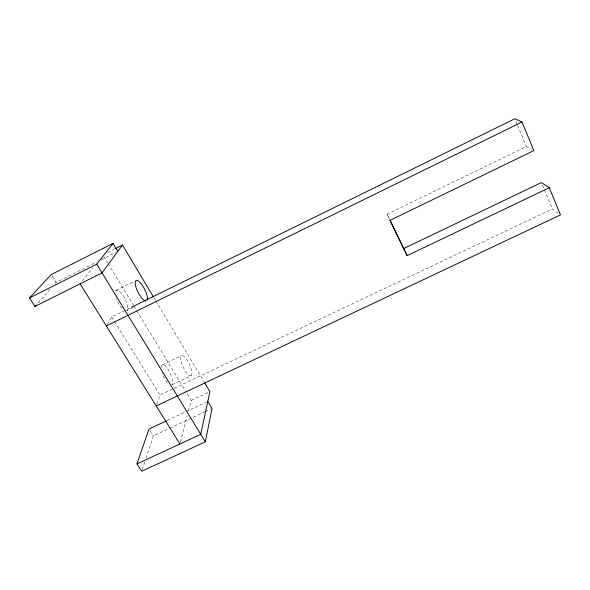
<?xml version="1.0" encoding="UTF-8"?>
<svg xmlns="http://www.w3.org/2000/svg" width="590" height="590" viewBox="0 0 590 590"><rect width="100%" height="100%" fill="white"/><g stroke="black" fill="none" stroke-linecap="round" stroke-linejoin="round"><path stroke-width="0.44" stroke-dasharray="2.95 2.21" d="M180.385 442.19L187.273 415.53M188.424 411.082L191.175 400.418L185.452 390.978M142.315 469.507L144.852 461.756M145.973 458.312L153.297 435.914L169.006 428.569M156.8 404.261L159.986 395.027L173.283 388.722M107.247 324.441L111.694 316.978L130.692 307.633M82.394 280.936L92.645 267.919M38.003 302.972L50.106 289.248M54.944 283.761L56.153 282.389L96.436 262.152M107.793 252.439L114.32 249.15M101.369 259.666L115.345 252.645M116.134 290.376L134.439 281.297M133.178 307.53L126.813 310.657A11.468 3.924 62.8 0 0 123.155 295.738A11.468 3.924 62.8 0 0 115.131 292.972M389.459 219.141L387.084 214.236L526.383 146.504L531.62 149.373M162.398 364.819L181.779 355.527M172.236 384.695L190.887 375.837A11.136 3.4 65.1 0 0 186.787 359.657A11.136 3.4 65.1 0 0 181.196 361.596A11.136 3.4 65.1 0 0 190.887 375.837M174.116 388.323L552.402 208.963L558.295 213.278M191.175 400.418L209.893 391.605M167.184 420.493L206.139 402.21M169.839 428.185L204.568 411.938M205.394 411.555L211.183 408.848M52.104 275.987L56.153 282.389M149.912 430.575L153.297 435.914M111.694 316.978L114.106 320.879M114.593 321.661L159.986 395.027M103.847 256.473L107.668 262.764M108.14 263.553L133.436 305.244M133.915 306.026L136.297 309.964M136.777 310.746L184.972 390.189M153.975 297.832L155.384 300.199M155.856 300.989L204.258 382.15M387.084 214.236L389.334 218.816M515.881 121.289L517.283 124.652M517.629 125.493L526.383 146.504M542.439 185.046L552.402 208.963M122.123 308.474A11.468 3.924 62.8 0 1 116.267 298.503M167.413 382.763A11.099 3.688 65.1 0 1 162.103 372.924M161.122 367.526A11.099 3.688 65.1 0 1 168.497 370.203A11.099 3.688 65.1 0 1 171.749 384.909"/><path stroke-width="0.89" d="M166.358 420.876L148.946 429.048L136.998 463.895L141.755 471.226L205.342 441.822L212.009 408.457L207.798 401.436M200.733 434.306L209.893 391.605L204.723 382.94M153.503 297.05L122.491 245.042L102.011 272.875L34.98 306.402L29.5 297.943L51.205 274.564L113.007 243.397L117.816 251.406M29.5 297.943L96.723 264.195L113.007 243.397M34.98 306.402L36.189 305.03M115.139 248.737L122.491 245.042M131.518 307.228L514.834 118.774L522.025 122.027L533.861 150.605L390.079 220.335L407.144 255.64L549.253 187.738L560.5 214.893L156.225 405.942M106.362 325.938L522.025 122.027M389.85 219.959L403.685 248.574L541.406 182.568L549.253 187.738M136.998 463.895L200.748 434.306M80.115 283.827L179.928 443.968M96.723 264.195L205.342 441.822M403.685 248.574L407.144 255.64M145.59 301.062A11.505 3.621 62.9 0 1 135.737 286.43A11.505 3.621 62.9 0 1 140.715 283.215A11.505 3.621 62.9 0 1 147.301 299.956"/></g></svg>
